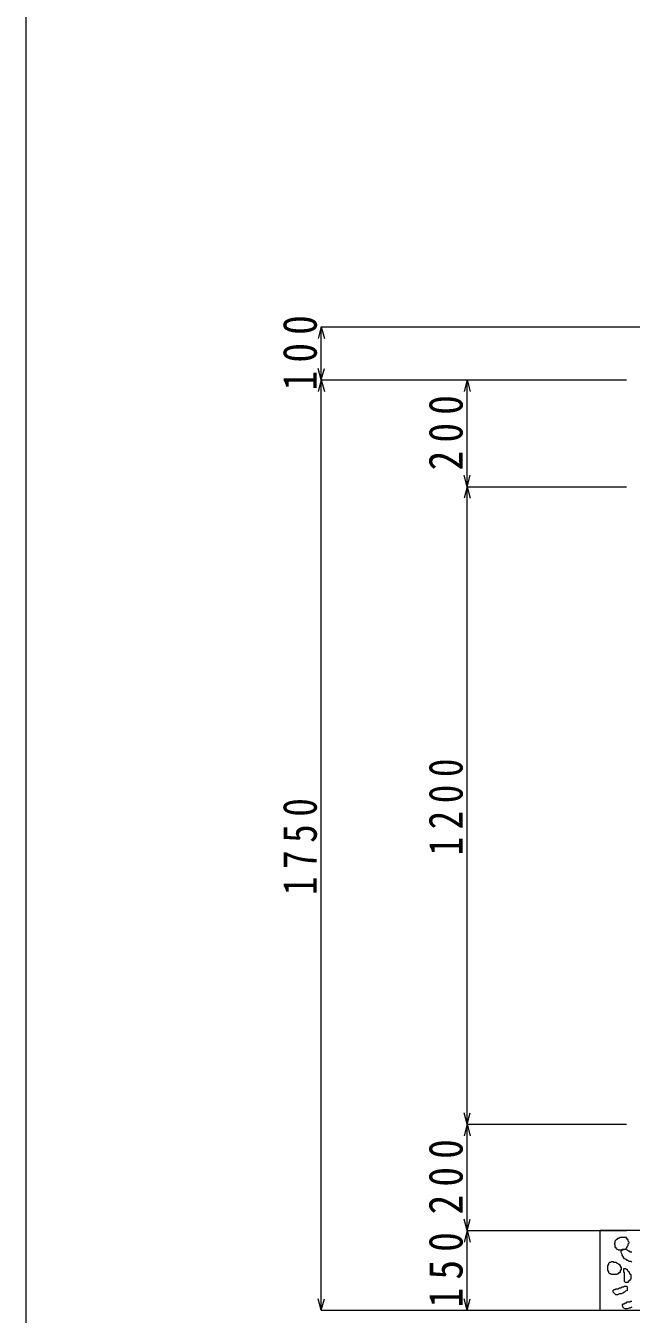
# Model space of a CAD drawing. Units: millimetres, scale not verified. Extents: x -6164 to 5771, y -4092 to 4364.
# Drawn here: x -6164 to -5024, y -2289 to 136 of the extents above; entities that cross this region are included whole.
import ezdxf

# ---------------------------------------------------------------- set-up
doc = ezdxf.new("R2010")
doc.units = ezdxf.units.MM
doc.header["$LTSCALE"] = 30
for name, color, linetype, lineweight in [('0-5_基礎', 7, 'Continuous', 9), ('0-6_寸法', 4, 'Continuous', 9), ('1-0', 7, 'Continuous', 9)]:
    doc.layers.add(name, color=color, linetype=linetype, lineweight=lineweight)
doc.styles.add('ＭＳ ゴシック', font='')
doc.styles.get('ＭＳ ゴシック').set_extended_font_data('MS Gothic')

msp = doc.modelspace()

# ---------------------------------------------------------------- linework, layer by layer
at = {"layer": '0-5_基礎'}
for p, q in [((-5082.75, -2281.66), (-5082.75, -2131.66)), ((-3082.75, -2131.66), (-5082.75, -2131.66)), ((-5082.75, -2281.66), (-3082.75, -2281.66))]:
    msp.add_line(p, q, dxfattribs=at)
for points in [[(-5029.69, -2149.9), (-5029.69, -2148.24), (-5031.35, -2148.24), (-5031.35, -2146.58), (-5033.01, -2146.58), (-5033.01, -2144.92), (-5034.66, -2144.92), (-5036.32, -2144.92), (-5037.98, -2144.92), (-5039.64, -2144.92), (-5041.3, -2144.92), (-5042.95, -2144.92), (-5044.61, -2144.92), (-5047.93, -2146.58), (-5049.59, -2146.58), (-5051.24, -2148.24), (-5052.9, -2149.9), (-5054.56, -2151.56), (-5054.56, -2153.21), (-5054.56, -2154.87), (-5056.22, -2156.53), (-5054.56, -2158.19), (-5054.56, -2159.85), (-5054.56, -2161.5), (-5054.56, -2163.16), (-5052.9, -2163.16), (-5052.9, -2164.82), (-5051.24, -2166.48), (-5049.59, -2166.48), (-5047.93, -2168.14), (-5044.61, -2168.14), (-5042.95, -2168.14), (-5041.3, -2168.14), (-5039.64, -2168.14), (-5037.98, -2166.48), (-5036.32, -2166.48), (-5034.66, -2166.48), (-5033.01, -2164.82), (-5031.35, -2163.16), (-5031.35, -2161.5)], [(-5031.35, -2161.5), (-5029.69, -2159.85), (-5029.69, -2158.19), (-5029.69, -2156.53), (-5028.03, -2154.87), (-5028.03, -2153.21), (-5029.69, -2151.56), (-5029.69, -2149.9)], [(-5023.06, -2191.35), (-5024.71, -2189.69), (-5026.37, -2189.69), (-5028.03, -2189.69), (-5029.69, -2188.03), (-5031.35, -2188.03), (-5033.01, -2186.37), (-5036.32, -2184.72), (-5037.98, -2183.06), (-5039.64, -2179.74), (-5041.3, -2178.08), (-5041.3, -2176.43), (-5042.95, -2173.11), (-5042.95, -2171.45), (-5042.95, -2169.79), (-5041.3, -2168.14), (-5041.3, -2166.48), (-5039.64, -2166.48)], [(-5039.64, -2166.48), (-5037.98, -2166.48), (-5036.32, -2166.48), (-5034.66, -2166.48), (-5031.35, -2168.14), (-5029.69, -2169.79), (-5028.03, -2169.79), (-5026.37, -2171.45), (-5024.71, -2171.45)], [(-5024.71, -2171.45), (-5023.06, -2171.45)], [(-5054.56, -2191.35), (-5052.9, -2191.35), (-5051.24, -2193.01), (-5049.59, -2193.01), (-5047.93, -2194.66), (-5046.27, -2194.66), (-5046.27, -2196.32), (-5044.61, -2197.98), (-5044.61, -2199.64), (-5042.95, -2199.64), (-5042.95, -2201.3), (-5042.95, -2202.95), (-5042.95, -2204.61), (-5042.95, -2206.27), (-5044.61, -2206.27), (-5044.61, -2207.93), (-5044.61, -2209.59), (-5046.27, -2211.24), (-5047.93, -2211.24), (-5047.93, -2212.9), (-5049.59, -2212.9), (-5051.24, -2214.56), (-5052.9, -2214.56), (-5054.56, -2214.56), (-5056.22, -2214.56), (-5057.88, -2214.56), (-5059.53, -2214.56), (-5061.19, -2214.56), (-5062.85, -2212.9), (-5064.51, -2212.9), (-5066.17, -2211.24), (-5066.17, -2209.59), (-5067.82, -2206.27), (-5067.82, -2204.61), (-5067.82, -2202.95), (-5067.82, -2199.64), (-5067.82, -2197.98), (-5066.17, -2194.66), (-5066.17, -2193.01), (-5064.51, -2191.35)], [(-5064.51, -2191.35), (-5062.85, -2191.35), (-5061.19, -2189.69), (-5059.53, -2189.69), (-5057.88, -2189.69), (-5057.88, -2191.35), (-5056.22, -2191.35), (-5054.56, -2191.35)], [(-5023.06, -2275.91), (-5026.37, -2277.57), (-5028.03, -2277.57), (-5031.35, -2279.22), (-5034.66, -2279.22), (-5037.98, -2277.57), (-5039.64, -2275.91), (-5039.64, -2274.25), (-5041.3, -2272.59), (-5039.64, -2270.93), (-5039.64, -2269.28), (-5037.98, -2269.28), (-5034.66, -2267.62), (-5033.01, -2267.62), (-5031.35, -2265.96), (-5028.03, -2265.96), (-5026.37, -2265.96), (-5024.71, -2264.3), (-5023.06, -2264.3)]]:
    msp.add_lwpolyline(points, dxfattribs=at)
for points in [[(-5029.69, -2207.93), (-5028.03, -2209.59), (-5028.03, -2211.24), (-5026.37, -2212.9), (-5024.71, -2214.56), (-5024.71, -2216.22), (-5024.71, -2217.88), (-5024.71, -2219.53), (-5024.71, -2221.19), (-5024.71, -2222.85), (-5026.37, -2224.51), (-5026.37, -2226.17), (-5028.03, -2226.17), (-5029.69, -2227.83), (-5029.69, -2229.48), (-5031.35, -2229.48), (-5033.01, -2229.48), (-5034.66, -2229.48), (-5036.32, -2227.83), (-5036.32, -2226.17), (-5036.32, -2224.51), (-5036.32, -2222.85), (-5036.32, -2221.19), (-5036.32, -2219.53), (-5036.32, -2217.88), (-5036.32, -2216.22), (-5036.32, -2214.56), (-5036.32, -2212.9), (-5036.32, -2211.24), (-5037.98, -2209.59), (-5037.98, -2207.93), (-5037.98, -2206.27), (-5037.98, -2204.61), (-5037.98, -2202.95), (-5036.32, -2202.95), (-5034.66, -2202.95), (-5033.01, -2204.61), (-5031.35, -2204.61), (-5031.35, -2206.27)], [(-5041.3, -2237.77), (-5039.64, -2237.77), (-5037.98, -2237.77), (-5036.32, -2236.12), (-5034.66, -2236.12), (-5033.01, -2236.12), (-5031.35, -2237.77), (-5031.35, -2239.43), (-5031.35, -2241.09), (-5031.35, -2242.75), (-5031.35, -2244.41), (-5034.66, -2246.06), (-5036.32, -2247.72), (-5039.64, -2249.38), (-5042.95, -2251.04), (-5046.27, -2251.04), (-5049.59, -2252.7), (-5052.9, -2252.7), (-5054.56, -2251.04), (-5056.22, -2249.38), (-5057.88, -2247.72), (-5057.88, -2246.06), (-5057.88, -2244.41), (-5056.22, -2242.75), (-5054.56, -2242.75), (-5052.9, -2241.09), (-5049.59, -2241.09), (-5047.93, -2241.09), (-5046.27, -2239.43), (-5042.95, -2239.43)]]:
    msp.add_lwpolyline(points, close=True, dxfattribs=at)
at = {"layer": '0-6_寸法'}
for p, q in [((-5607.75, -430.66), (-5613.57, -452.39)), ((-5607.75, -530.66), (-5607.75, -430.66)), ((-5607.75, -430.66), (-5601.92, -452.39)), ((-5607.75, -430.66), (-4345.07, -430.66)), ((-5607.75, -530.66), (-5613.57, -508.93)), ((-5607.75, -530.66), (-5601.92, -508.93)), ((-5607.75, -530.66), (-5613.57, -552.39)), ((-5607.75, -530.66), (-5097.75, -530.66)), ((-5607.75, -2281.66), (-5607.75, -530.66)), ((-5607.75, -530.66), (-5601.92, -552.39)), ((-5607.75, -530.66), (-5333.04, -530.66)), ((-5333.04, -530.66), (-5338.87, -552.39)), ((-5333.04, -731.66), (-5333.04, -530.66)), ((-5333.04, -530.66), (-5327.22, -552.39)), ((-5333.04, -530.66), (-5032.83, -530.66)), ((-5333.04, -731.66), (-5338.87, -709.93)), ((-5333.04, -731.66), (-5327.22, -709.93)), ((-5333.04, -731.66), (-5338.87, -753.39)), ((-5333.04, -1931.66), (-5333.04, -731.66)), ((-5333.04, -731.66), (-5327.22, -753.39)), ((-5333.04, -731.66), (-5032.83, -731.66)), ((-5333.04, -1931.66), (-5338.87, -1909.93)), ((-5333.04, -1931.66), (-5327.22, -1909.93)), ((-5333.04, -1931.66), (-5338.87, -1953.39)), ((-5333.04, -2131.66), (-5333.04, -1931.66)), ((-5333.04, -1931.66), (-5327.22, -1953.39)), ((-5333.04, -1931.66), (-5032.83, -1931.66)), ((-5333.04, -2131.66), (-5338.87, -2109.93)), ((-5333.04, -2131.66), (-5338.87, -2153.39)), ((-5333.04, -2131.66), (-5327.22, -2109.93)), ((-5333.04, -2281.66), (-5333.04, -2131.66)), ((-5333.04, -2131.66), (-5327.22, -2153.39)), ((-5333.04, -2131.66), (-5032.83, -2131.66)), ((-5607.75, -2281.66), (-5613.57, -2259.93)), ((-5607.75, -2281.66), (-5601.92, -2259.93)), ((-5333.04, -2281.66), (-5338.87, -2259.93)), ((-5333.04, -2281.66), (-5327.22, -2259.93)), ((-5607.75, -2281.66), (-5333.04, -2281.66)), ((-5333.04, -2281.66), (-5032.83, -2281.66))]:
    msp.add_line(p, q, dxfattribs=at)
at = {"layer": '1-0', "color": 5}
msp.add_line((-6164.46, 4364), (-6164.46, -4091.96), dxfattribs=at)

# ---------------------------------------------------------------- texts
at = {"layer": '0-6_寸法', "color": 7, "char_height": 64.15, "attachment_point": 7, "rotation": 90, "style": 'ＭＳ ゴシック'}
for s, insert in [('\\T1.41;\\W0.85;100', (-5615.25, -550.35)), ('\\T1.41;\\W0.85;200', (-5340.54, -700.85)), ('\\T1.41;\\W0.8;1200', (-5340.54, -1425.81)), ('\\T1.41;\\W0.8;1750', (-5615.25, -1500.31)), ('\\T1.41;\\W0.85;200', (-5340.54, -2101.35)), ('\\T1.41;\\W0.85;150', (-5340.54, -2276.35))]:
    msp.add_mtext(s, dxfattribs=dict(at, insert=insert))

doc.saveas('drawing.dxf')
